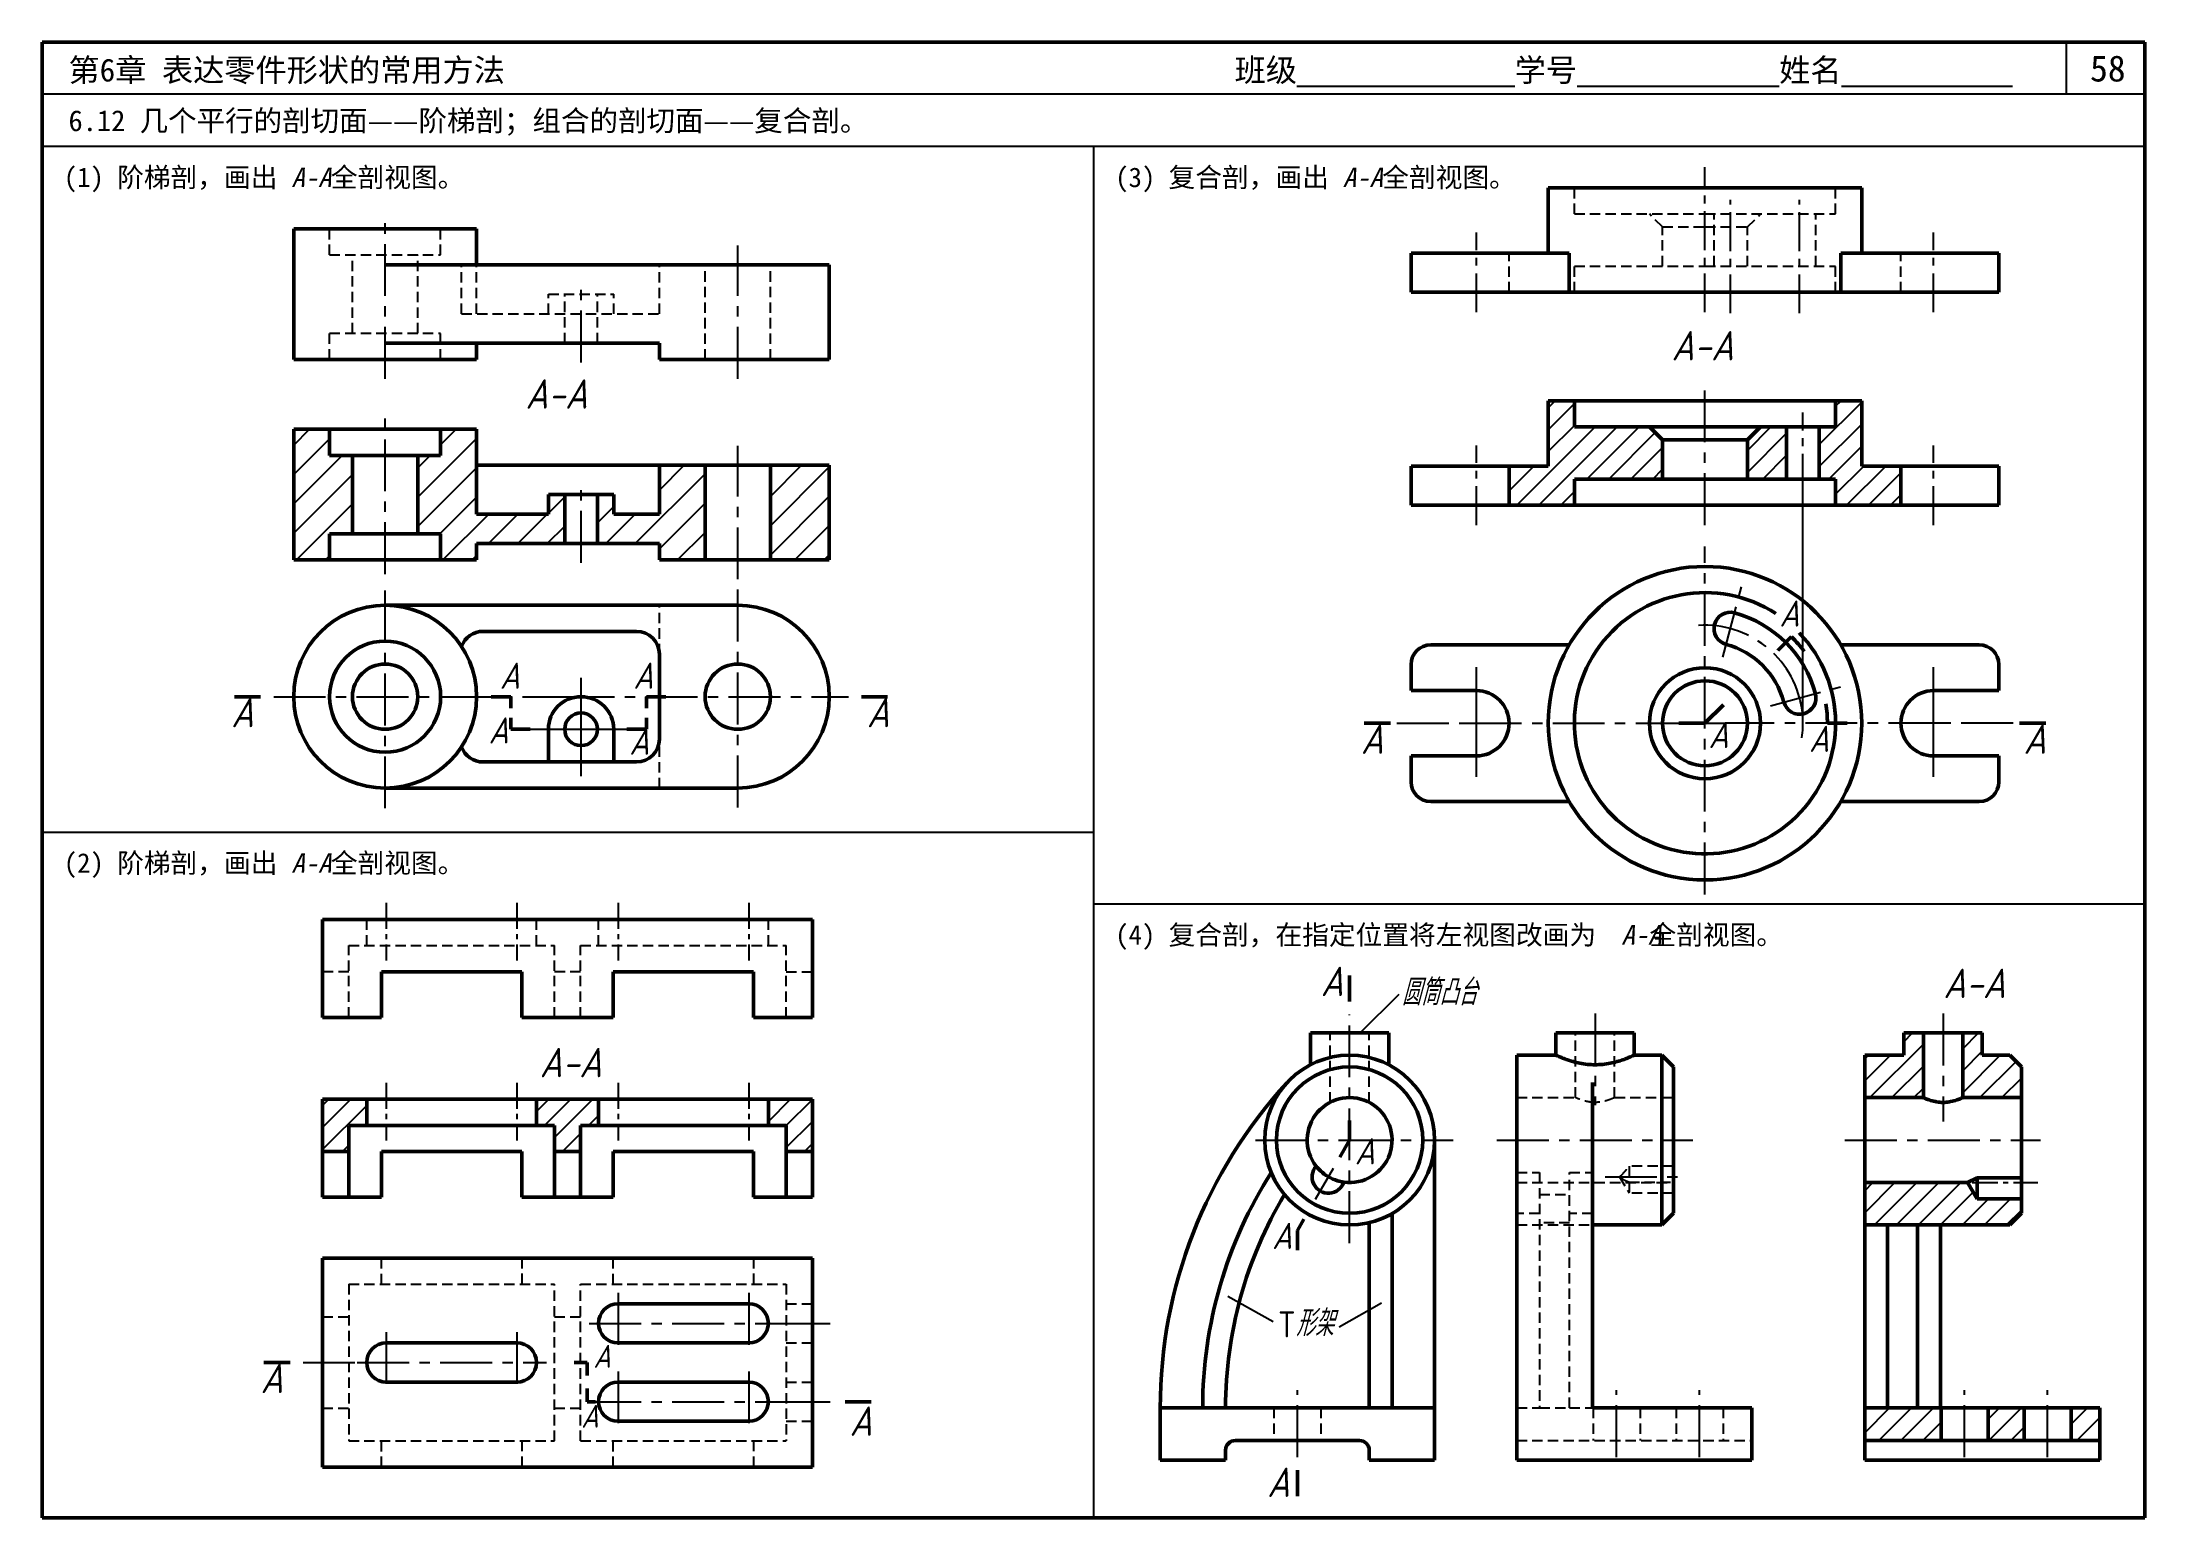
# Model space of a CAD drawing. Header units: millimetres. Extents: x 0 to 322, y 0 to 226.
import ezdxf

# ---------------------------------------------------------------- set-up
doc = ezdxf.new("R2010")
doc.units = ezdxf.units.MM
doc.header["$LTSCALE"] = 0.25
doc.linetypes.add('CENTER', pattern=[50.8, 31.75, -6.35, 6.35, -6.35])
doc.linetypes.add('HIDDEN', pattern=[9.525, 6.35, -3.175])
for name, color, linetype in [('点画线层', 7, 'CENTER'), ('答案', 1, 'Continuous'), ('细实线层', 7, 'Continuous'), ('虚线层', 7, 'HIDDEN')]:
    doc.layers.add(name, color=color, linetype=linetype)
doc.layers.add('粗实线层', color=7, linetype='Continuous', lineweight=50)
doc.styles.get("Standard").update_dxf_attribs({"font": 'gbeitc.shx', "height": 4.5, "bigfont": 'gbcbig.shx'})
doc.styles.add('宋体', font='', dxfattribs={"height": 3.5})
doc.styles.add('宋体-斜体', font='', dxfattribs={"oblique": 15, "height": 3})
doc.styles.add('直体单线', font='gbenor.shx', dxfattribs={"height": 4.5, "bigfont": 'gbcbig.shx'})
doc.styles.get('宋体').set_extended_font_data('SimSun')
doc.styles.get('宋体-斜体').set_extended_font_data('SimSun')

msp = doc.modelspace()

# ---------------------------------------------------------------- hatches: boundary and pattern name
at = {"layer": '答案'}
h = msp.add_hatch(dxfattribs=at)
h.set_pattern_fill('ANSI31', color=256, scale=0.75)
h.paths.add_polyline_path([(234.63, 159.08), (248.13, 159.08), (248.13, 165.08), (246.13, 167.08), (234.63, 167.08), (234.63, 171.08), (230.63, 171.08), (230.63, 161.08), (224.63, 161.08), (224.63, 155.08), (234.63, 155.08)])
h.paths.add_polyline_path([(267.13, 167.08), (263.13, 167.08), (261.13, 165.08), (261.13, 159.08), (267.13, 159.08)])
h.paths.add_polyline_path([(278.63, 171.08), (274.63, 171.08), (274.63, 167.08), (272.13, 167.08), (272.13, 159.08), (274.63, 159.08), (274.63, 155.08), (284.63, 155.08), (284.63, 161.08), (278.63, 161.08)])
h = msp.add_hatch(dxfattribs=at)
h.set_pattern_fill('ANSI31', color=256)
h.paths.add_polyline_path([(47.53, 162.7), (44.03, 162.7), (44.03, 166.7), (38.53, 166.7), (38.53, 146.7), (44.03, 146.7), (44.03, 150.7), (47.53, 150.7)])
h.paths.add_polyline_path([(66.53, 166.7), (61.03, 166.7), (61.03, 162.7), (57.53, 162.7), (57.53, 150.7), (61.03, 150.7), (61.03, 146.7), (66.53, 146.7), (66.53, 149.2), (80.03, 149.2), (80.03, 156.7), (77.53, 156.7), (77.53, 153.7), (66.53, 153.7)])
h.paths.add_polyline_path([(101.53, 161.2), (94.53, 161.2), (94.53, 153.7), (87.53, 153.7), (87.53, 156.7), (85.03, 156.7), (85.03, 149.2), (94.53, 149.2), (94.53, 146.7), (101.53, 146.7)])
h.paths.add_polyline_path([(120.53, 161.2), (111.53, 161.2), (111.53, 146.7), (120.53, 146.7)])
h = msp.add_hatch(dxfattribs=at)
h.set_pattern_fill('ANSI31', color=256, scale=0.75)
h.paths.add_polyline_path([(288.09, 74.26), (285.09, 74.26), (285.09, 70.86), (279.09, 70.86), (279.09, 66.67), (279.09, 64.36), (288.09, 64.36)])
h.paths.add_polyline_path([(303.09, 69.06), (301.29, 70.86), (297.09, 70.86), (297.09, 74.26), (294.09, 74.26), (294.09, 64.36), (303.09, 64.36)])
h.paths.add_polyline_path([(303.09, 48.86), (296.29, 48.86), (294.84, 51.36), (279.09, 51.36), (279.09, 44.86), (301.29, 44.86), (303.09, 46.66)])
h.paths.add_polyline_path([(290.79, 16.86), (279.09, 16.86), (279.09, 11.86), (290.79, 11.86)])
h.paths.add_polyline_path([(303.49, 16.86), (297.99, 16.86), (297.99, 11.86), (303.49, 11.86)])
h.paths.add_polyline_path([(315.09, 16.86), (310.69, 16.86), (310.69, 11.86), (315.09, 11.86)])
h = msp.add_hatch(dxfattribs=at)
h.set_pattern_fill('ANSI31', color=256, scale=0.75)
h.paths.add_polyline_path([(49.71, 64.11), (42.96, 64.11), (42.96, 56.11), (46.96, 56.11), (46.96, 60.11), (49.71, 60.11)])
h.paths.add_polyline_path([(85.21, 64.11), (75.71, 64.11), (75.71, 60.11), (78.46, 60.11), (78.46, 56.11), (82.46, 56.11), (82.46, 60.11), (85.21, 60.11)])
h.paths.add_polyline_path([(117.96, 64.11), (111.21, 64.11), (111.21, 60.11), (113.96, 60.11), (113.96, 56.11), (117.96, 56.11)])

# ---------------------------------------------------------------- linework, layer by layer
at = {"lineweight": 50}
for p, q in [((322, 226), (0, 226)), ((0, 226), (0, 0)), ((322, 0), (322, 226)), ((0, 0), (322, 0))]:
    msp.add_line(p, q, dxfattribs=at)
for p, q in [((310, 218), (310, 226)), ((322, 218), (0, 218)), ((322, 210), (0, 210)), ((161, 210), (161, 0)), ((0, 105), (161, 105)), ((322, 94), (161, 94))]:
    msp.add_line(p, q)
at = {"layer": '点画线层', "ltscale": 0.75}
for p, q in [((254.63, 184.63), (254.63, 206.84)), ((258.52, 184.46), (258.52, 201.85)), ((269.12, 184.46), (269.12, 201.85)), ((219.63, 184.63), (219.63, 196.83)), ((289.63, 184.63), (289.63, 196.83))]:
    msp.add_line(p, q, dxfattribs=at)
at = {"layer": '点画线层'}
for p, q in [((52.53, 174.43), (52.53, 199.62)), ((106.53, 174.43), (106.53, 194.85)), ((82.53, 176.95), (82.53, 189.58)), ((254.63, 152.03), (254.63, 174.25)), ((52.53, 144.52), (52.53, 168.92)), ((254.63, 95.47), (254.63, 148.77)), ((52.53, 108.67), (52.53, 142.7)), ((106.53, 108.81), (106.53, 142.7)), ((257.35, 131.83), (260.24, 142.6)), ((35.47, 125.76), (79.71, 125.76)), ((79.71, 125.76), (123.46, 125.76)), ((264.66, 124.37), (275.96, 127.4)), ((207.46, 121.69), (221.73, 121.69)), ((218.62, 121.69), (251.52, 121.69)), ((251.52, 121.69), (257.74, 121.69)), ((290.65, 121.69), (257.74, 121.69)), ((301.81, 121.69), (287.54, 121.69)), ((200.22, 42.08), (200.22, 77.08)), ((237.8, 77.23), (237.8, 63.23)), ((185.82, 57.86), (216.08, 57.86)), ((222.78, 57.86), (252.75, 57.86)), ((197.7, 53.49), (194.96, 48.75)), ((239.33, 52.23), (252, 52.23)), ((88.21, 34.45), (88.21, 24.95)), ((108.21, 34.45), (108.21, 24.95)), ((83.8, 29.8), (112.76, 29.8)), ((112.76, 29.8), (120.97, 29.8)), ((52.71, 28.45), (52.71, 18.95)), ((72.71, 28.45), (72.71, 18.95)), ((39.97, 23.8), (48.27, 23.8)), ((48.27, 23.8), (77.23, 23.8)), ((88.21, 22.45), (88.21, 12.95)), ((108.21, 22.45), (108.21, 12.95)), ((192.22, 9.31), (192.22, 19.59)), ((241.1, 9.31), (241.1, 19.59)), ((253.8, 9.31), (253.8, 19.59)), ((83.8, 17.8), (112.76, 17.8)), ((112.76, 17.8), (120.97, 17.8))]:
    msp.add_line(p, q, dxfattribs=at)
at = {"layer": '点画线层', "ltscale": 0.5}
for p, q in [((52.71, 94.18), (52.71, 85.34)), ((72.71, 94.18), (72.71, 85.34)), ((88.21, 94.18), (88.21, 85.34)), ((108.21, 94.18), (108.21, 85.34))]:
    msp.add_line(p, q, dxfattribs=at)
at = {"layer": '点画线层'}
for start, end in [(15, 99.1614), (351.4693, 15)]:
    msp.add_arc((254.63, 121.69), 15, start, end, dxfattribs=at)
at = {"layer": '答案', "lineweight": 50}
for p, q in [((278.63, 171.08), (230.63, 171.08)), ((230.63, 161.08), (230.63, 171.08)), ((234.63, 167.08), (234.63, 171.08)), ((274.63, 167.08), (274.63, 171.08)), ((278.63, 161.08), (278.63, 171.08)), ((38.53, 166.7), (66.53, 166.7)), ((38.53, 146.7), (38.53, 166.7)), ((44.03, 162.7), (44.03, 166.7)), ((61.03, 162.7), (61.03, 166.7)), ((66.53, 153.7), (66.53, 166.7)), ((234.63, 167.08), (274.63, 167.08)), ((248.13, 165.08), (246.13, 167.08)), ((248.13, 165.08), (261.13, 165.08)), ((248.13, 159.08), (248.13, 165.08)), ((261.13, 165.08), (263.13, 167.08)), ((261.13, 159.08), (261.13, 165.08)), ((267.13, 159.08), (267.13, 167.08)), ((272.13, 159.08), (272.13, 167.08)), ((44.03, 162.7), (61.03, 162.7)), ((47.53, 150.7), (47.53, 162.7)), ((57.53, 150.7), (57.53, 162.7)), ((66.53, 161.2), (120.53, 161.2)), ((94.53, 153.7), (94.53, 161.2)), ((101.53, 146.7), (101.53, 161.2)), ((111.53, 146.7), (111.53, 161.2)), ((120.53, 161.2), (120.53, 146.7)), ((209.63, 155.08), (209.63, 161.08)), ((230.63, 161.08), (209.63, 161.08)), ((224.63, 155.08), (224.63, 161.08)), ((299.63, 161.08), (278.63, 161.08)), ((284.63, 155.08), (284.63, 161.08)), ((299.63, 155.08), (299.63, 161.08)), ((234.63, 159.08), (274.63, 159.08)), ((234.63, 155.08), (234.63, 159.08)), ((274.63, 155.08), (274.63, 159.08)), ((77.53, 156.7), (87.53, 156.7)), ((77.53, 153.7), (77.53, 156.7)), ((80.03, 149.2), (80.03, 156.7)), ((85.03, 149.2), (85.03, 156.7)), ((87.53, 153.7), (87.53, 156.7)), ((209.63, 155.08), (299.63, 155.08)), ((66.53, 153.7), (77.53, 153.7)), ((87.53, 153.7), (94.53, 153.7)), ((44.03, 150.7), (61.03, 150.7)), ((44.03, 146.7), (44.03, 150.7)), ((61.03, 146.7), (61.03, 150.7)), ((66.53, 149.2), (94.53, 149.2)), ((66.53, 146.7), (66.53, 149.2)), ((94.53, 149.2), (94.53, 146.7)), ((38.53, 146.7), (66.53, 146.7)), ((48.53, 146.7), (56.53, 146.7)), ((94.53, 146.7), (120.53, 146.7)), ((297.09, 74.26), (285.09, 74.26)), ((285.09, 70.86), (285.09, 74.26)), ((288.09, 64.36), (288.09, 74.26)), ((294.09, 64.36), (294.09, 74.26)), ((297.09, 70.86), (297.09, 74.26)), ((279.09, 70.86), (279.09, 66.67)), ((279.09, 70.86), (285.09, 70.86)), ((297.09, 70.86), (301.29, 70.86)), ((303.09, 69.06), (301.29, 70.86)), ((303.09, 46.66), (303.09, 69.06)), ((279.09, 66.67), (279.09, 16.86)), ((42.96, 64.11), (42.96, 49.11)), ((42.96, 64.11), (117.96, 64.11)), ((49.71, 60.11), (49.71, 64.11)), ((75.71, 60.11), (75.71, 64.11)), ((85.21, 60.11), (85.21, 64.11)), ((111.21, 60.11), (111.21, 64.11)), ((117.96, 64.11), (117.96, 49.11)), ((279.09, 64.36), (288.09, 64.36)), ((294.09, 64.36), (303.09, 64.36)), ((46.96, 60.11), (78.46, 60.11)), ((46.96, 49.11), (46.96, 60.11)), ((78.46, 49.11), (78.46, 60.11)), ((82.46, 60.11), (113.96, 60.11)), ((82.46, 49.11), (82.46, 60.11)), ((113.96, 49.11), (113.96, 60.11)), ((46.96, 56.11), (42.96, 56.11)), ((51.96, 49.11), (51.96, 56.11)), ((51.96, 56.11), (73.46, 56.11)), ((73.46, 56.11), (73.46, 49.11)), ((82.46, 56.11), (78.46, 56.11)), ((87.46, 56.11), (87.46, 49.11)), ((108.96, 56.11), (87.46, 56.11)), ((108.96, 49.11), (108.96, 56.11)), ((113.96, 56.11), (117.96, 56.11)), ((294.84, 51.36), (296.29, 52.06)), ((296.29, 52.06), (296.29, 48.86)), ((296.29, 52.06), (303.09, 52.06)), ((42.96, 49.11), (51.96, 49.11)), ((73.46, 49.11), (87.46, 49.11)), ((108.96, 49.11), (117.96, 49.11)), ((279.09, 51.36), (294.84, 51.36)), ((294.84, 51.36), (296.29, 48.86)), ((303.09, 48.86), (296.29, 48.86)), ((303.09, 46.66), (301.29, 44.86)), ((279.09, 44.86), (301.29, 44.86)), ((282.59, 44.86), (282.59, 16.86)), ((287.19, 16.86), (287.19, 44.86)), ((290.69, 16.86), (290.69, 44.86)), ((279.09, 8.86), (279.09, 16.86)), ((279.09, 16.86), (315.09, 16.86)), ((290.79, 16.86), (290.79, 11.86)), ((297.99, 16.86), (297.99, 11.86)), ((303.49, 16.86), (303.49, 11.86)), ((310.69, 16.86), (310.69, 11.86)), ((315.09, 8.86), (315.09, 16.86)), ((279.09, 11.86), (315.09, 11.86)), ((279.09, 8.86), (315.09, 8.86))]:
    msp.add_line(p, q, dxfattribs=at)
at = {"layer": '答案', "linetype": 'CENTER', "ltscale": 0.75}
for p, q in [((269.63, 156.99), (269.63, 169.26)), ((219.63, 152.03), (219.63, 164.24)), ((289.63, 152.03), (289.63, 164.24))]:
    msp.add_line(p, q, dxfattribs=at)
at = {"layer": '答案', "linetype": 'CENTER'}
for p, q in [((106.53, 143.73), (106.53, 164.15)), ((82.53, 146.26), (82.53, 158.88)), ((291.09, 77.23), (291.09, 60.73)), ((276.07, 57.86), (306.03, 57.86)), ((294.39, 9.31), (294.39, 19.59)), ((307.09, 9.31), (307.09, 19.59))]:
    msp.add_line(p, q, dxfattribs=at)
at = {"layer": '答案'}
msp.add_line((269.63, 121.69), (269.63, 156.99), dxfattribs=at)
at = {"layer": '答案', "linetype": 'CENTER', "ltscale": 0.5}
for p, q in [((52.71, 66.63), (52.71, 57.79)), ((72.71, 66.63), (72.71, 57.79)), ((88.21, 66.63), (88.21, 57.79)), ((108.21, 66.63), (108.21, 57.79)), ((295.52, 51.36), (305.59, 51.36))]:
    msp.add_line(p, q, dxfattribs=at)
at = {"layer": '答案', "lineweight": 50}
for points, knots in [([(291.09, 63.63), (290.9, 63.63), (290.7, 63.64), (290.31, 63.68), (290.12, 63.71), (289.56, 63.82), (289.23, 63.92), (288.7, 64.1), (288.47, 64.19), (288.24, 64.29), (288.18, 64.32), (288.11, 64.35), (288.09, 64.36), (288.09, 64.36)], [0, 0, 0, 0, 0.287603, 0.287603, 0.575206, 0.575206, 1.150412, 1.150412, 1.724526, 1.724526, 2.011583, 2.011583, 2.29864, 2.29864, 2.29864, 2.29864]), ([(294.09, 64.36), (294.09, 64.36), (294.07, 64.35), (293.99, 64.32), (293.93, 64.29), (293.7, 64.19), (293.47, 64.1), (292.94, 63.92), (292.61, 63.82), (292.06, 63.71), (291.87, 63.68), (291.48, 63.64), (291.28, 63.63), (291.09, 63.63)], [6.895921, 6.895921, 6.895921, 6.895921, 7.182978, 7.182978, 7.470035, 7.470035, 8.044149, 8.044149, 8.619355, 8.619355, 8.906958, 8.906958, 9.194561, 9.194561, 9.194561, 9.194561])]:
    msp.add_open_spline(points, degree=3, knots=knots, dxfattribs=at)
at = {"layer": '粗实线层'}
for p, q in [((278.63, 203.68), (230.63, 203.68)), ((230.63, 193.68), (230.63, 203.68)), ((278.63, 193.68), (278.63, 203.68)), ((38.53, 197.4), (66.53, 197.4)), ((38.53, 177.4), (38.53, 197.4)), ((66.53, 191.9), (66.53, 197.4)), ((209.63, 187.68), (209.63, 193.68)), ((212.63, 193.68), (209.63, 193.68)), ((233.85, 193.68), (212.63, 193.68)), ((233.85, 187.68), (233.85, 193.68)), ((296.63, 193.68), (275.42, 193.68)), ((275.42, 193.68), (275.42, 187.68)), ((299.63, 193.68), (296.63, 193.68)), ((299.63, 187.68), (299.63, 193.68)), ((52.53, 191.9), (120.53, 191.9)), ((120.53, 191.9), (120.53, 177.4)), ((209.63, 187.68), (212.63, 187.68)), ((212.63, 187.68), (233.85, 187.68)), ((233.85, 187.68), (275.42, 187.68)), ((275.42, 187.68), (296.63, 187.68)), ((296.63, 187.68), (299.63, 187.68)), ((38.53, 177.4), (66.53, 177.4)), ((52.53, 179.9), (94.53, 179.9)), ((66.53, 177.4), (66.53, 179.9)), ((94.53, 179.9), (94.53, 177.4)), ((94.53, 177.4), (120.53, 177.4)), ((52.53, 139.76), (106.53, 139.76)), ((67.53, 135.76), (91.03, 135.76)), ((94.53, 119.26), (94.53, 132.26)), ((212.63, 133.69), (233.85, 133.69)), ((265.77, 132.83), (267.89, 134.95)), ((275.42, 133.69), (296.63, 133.69)), ((209.63, 126.69), (209.63, 130.69)), ((299.63, 130.69), (299.63, 126.69)), ((33.47, 125.76), (29.47, 125.76)), ((71.76, 125.76), (68.76, 125.76)), ((71.76, 124.01), (71.76, 125.76)), ((92.53, 124.01), (92.53, 125.76)), ((92.53, 125.76), (95.53, 125.76)), ((125.46, 125.76), (129.46, 125.76)), ((219.63, 126.69), (209.63, 126.69)), ((299.63, 126.69), (289.63, 126.69)), ((71.76, 120.76), (71.76, 122.51)), ((92.53, 120.76), (92.53, 122.51)), ((254.63, 121.69), (257.46, 124.52)), ((74.76, 120.76), (71.76, 120.76)), ((77.53, 120.76), (77.53, 115.76)), ((87.53, 120.76), (87.53, 115.76)), ((89.53, 120.76), (92.53, 120.76)), ((206.46, 121.69), (202.46, 121.69)), ((254.63, 121.69), (250.63, 121.69)), ((276.38, 121.69), (273.38, 121.69)), ((306.81, 121.69), (302.81, 121.69)), ((209.63, 112.69), (209.63, 116.69)), ((209.63, 116.69), (219.63, 116.69)), ((289.63, 116.69), (299.63, 116.69)), ((299.63, 116.69), (299.63, 112.69)), ((67.53, 115.76), (91.03, 115.76)), ((52.53, 111.76), (106.53, 111.76)), ((233.85, 109.69), (212.63, 109.69)), ((296.63, 109.69), (275.42, 109.69)), ((42.96, 91.65), (42.96, 76.65)), ((42.96, 91.65), (117.96, 91.65)), ((117.96, 91.65), (117.96, 76.65)), ((51.96, 76.65), (51.96, 83.65)), ((51.96, 83.65), (73.46, 83.65)), ((73.46, 83.65), (73.46, 76.65)), ((87.46, 83.65), (87.46, 76.65)), ((108.96, 83.65), (87.46, 83.65)), ((108.96, 76.65), (108.96, 83.65)), ((200.22, 79.08), (200.22, 83.08)), ((42.96, 76.65), (51.96, 76.65)), ((73.46, 76.65), (87.46, 76.65)), ((108.96, 76.65), (117.96, 76.65)), ((206.22, 74.26), (194.22, 74.26)), ((194.22, 69.4), (194.22, 74.26)), ((206.22, 69.4), (206.22, 74.26)), ((243.8, 74.26), (231.8, 74.26)), ((231.8, 70.86), (231.8, 74.26)), ((243.8, 70.86), (243.8, 74.26)), ((225.8, 70.86), (225.8, 66.67)), ((225.8, 70.86), (231.8, 70.86)), ((243.8, 70.86), (248, 70.86)), ((249.8, 69.06), (248, 70.86)), ((248, 44.86), (248, 70.86)), ((249.8, 46.66), (249.8, 69.06)), ((225.8, 66.67), (225.8, 16.86)), ((237.4, 16.86), (237.4, 66.67)), ((200.22, 57.86), (200.22, 60.86)), ((200.22, 57.86), (198.72, 55.27)), ((213.22, 57.86), (213.22, 16.86)), ((193.22, 45.74), (192.22, 44.01)), ((203.22, 16.86), (203.22, 45.21)), ((206.72, 16.86), (206.72, 46.61)), ((249.8, 46.66), (248, 44.86)), ((192.22, 41.01), (192.22, 44.01)), ((237.4, 44.86), (248, 44.86)), ((42.96, 39.8), (117.96, 39.8)), ((42.96, 39.8), (42.96, 7.8)), ((117.96, 39.8), (117.96, 7.8)), ((88.21, 32.8), (108.21, 32.8)), ((52.71, 26.8), (72.71, 26.8)), ((88.21, 26.8), (108.21, 26.8)), ((37.97, 23.8), (33.97, 23.8)), ((83.46, 23.8), (81.46, 23.8)), ((83.46, 23.8), (83.46, 21.8)), ((52.71, 20.8), (72.71, 20.8)), ((83.46, 19.8), (83.46, 17.8)), ((88.21, 20.8), (108.21, 20.8)), ((83.46, 17.8), (84.76, 17.8)), ((126.97, 17.8), (122.97, 17.8)), ((171.22, 8.86), (171.22, 16.86)), ((171.22, 16.86), (213.22, 16.86)), ((213.22, 16.86), (213.22, 8.86)), ((225.8, 8.86), (225.8, 16.86)), ((237.4, 16.86), (261.8, 16.86)), ((261.8, 8.86), (261.8, 16.86)), ((88.21, 14.8), (108.21, 14.8)), ((181.22, 10.36), (181.22, 8.86)), ((201.72, 11.86), (182.72, 11.86)), ((203.22, 8.86), (203.22, 10.36)), ((42.96, 7.8), (117.96, 7.8)), ((181.22, 8.86), (171.22, 8.86)), ((192.22, 7.31), (192.22, 3.31)), ((213.22, 8.86), (203.22, 8.86)), ((225.8, 8.86), (261.8, 8.86))]:
    msp.add_line(p, q, dxfattribs=at)
for centre, radius in [((254.63, 121.69), 24), ((52.53, 125.76), 14), ((52.53, 125.76), 8.5), ((52.53, 125.76), 5), ((106.53, 125.76), 5), ((254.63, 121.69), 8.5), ((254.63, 121.69), 6.5), ((82.53, 120.76), 2.5), ((200.22, 57.86), 13), ((200.22, 57.86), 11.2)]:
    msp.add_circle(centre, radius, dxfattribs=at)
for centre, radius, start, end in [((254.63, 121.69), 20, 57.0955, 43.763), ((106.53, 125.76), 14, 270, 90), ((258.52, 136.18), 2.5, 75, 255), ((254.63, 121.69), 17.5, 15, 75), ((67.53, 132.26), 3.5, 90, 160.2879), ((91.03, 132.26), 3.5, 360, 90), ((212.63, 130.69), 3, 90, 180), ((254.63, 121.69), 12.5, 15, 75), ((254.63, 121.69), 18.75, 35.8327, 45), ((296.63, 130.69), 3, 0, 90), ((82.53, 120.76), 5, 0, 180), ((219.63, 121.69), 5, 270, 90), ((269.12, 125.57), 2.5, 195, 15), ((289.63, 121.69), 5, 90, 270), ((254.63, 121.69), 18.75, 0, 9.1673), ((91.03, 119.26), 3.5, 270, 360), ((67.53, 119.26), 3.5, 199.7121, 270), ((212.63, 112.69), 3, 180, 270), ((296.63, 112.69), 3, 270, 0), ((244.75, 16.86), 73.53, 137.3642, 180), ((200.22, 57.86), 6.5, 262.175, 217.825), ((244.75, 16.86), 67.03, 147.5041, 180), ((196.97, 52.23), 2.5, 138.9125, 341.0875), ((244.75, 16.86), 63.53, 149.0714, 180), ((88.21, 29.8), 3, 90, 270), ((108.21, 29.8), 3, 270, 90), ((52.71, 23.8), 3, 90, 270), ((72.71, 23.8), 3, 270, 90), ((88.21, 17.8), 3, 90, 270), ((108.21, 17.8), 3, 270, 90), ((182.72, 10.36), 1.5, 90, 180), ((201.72, 10.36), 1.5, 0, 90)]:
    msp.add_arc(centre, radius, start, end, dxfattribs=at)
for points, knots in [([(237.8, 69.4), (237.42, 69.4), (237.02, 69.42), (236.24, 69.49), (235.86, 69.55), (235.12, 69.7), (234.77, 69.78), (234.12, 69.97), (233.82, 70.06), (233.3, 70.24), (233.05, 70.34), (232.61, 70.51), (232.42, 70.59), (232.11, 70.72), (231.99, 70.78), (231.84, 70.85), (231.8, 70.86), (231.8, 70.86)], [0, 0, 0, 0, 0.575206, 0.575206, 1.150412, 1.150412, 1.725618, 1.725618, 2.300825, 2.300825, 2.874939, 2.874939, 3.449053, 3.449053, 4.023167, 4.023167, 4.597281, 4.597281, 4.597281, 4.597281]), ([(243.8, 70.86), (243.8, 70.86), (243.77, 70.85), (243.61, 70.78), (243.49, 70.72), (243.18, 70.59), (242.99, 70.51), (242.56, 70.34), (242.31, 70.24), (241.78, 70.06), (241.48, 69.97), (240.83, 69.78), (240.48, 69.7), (239.75, 69.55), (239.36, 69.49), (238.58, 69.42), (238.19, 69.4), (237.8, 69.4)], [13.791842, 13.791842, 13.791842, 13.791842, 14.365956, 14.365956, 14.94007, 14.94007, 15.514184, 15.514184, 16.088298, 16.088298, 16.663504, 16.663504, 17.23871, 17.23871, 17.813916, 17.813916, 18.389122, 18.389122, 18.389122, 18.389122]), ([(196.97, 52.23), (196.54, 52.48), (196.13, 52.78), (195.52, 53.36), (195.29, 53.61), (195.09, 53.88)], [0, 0, 0, 0, 0.852803, 0.852803, 1.399768, 1.399768, 1.399768, 1.399768]), ([(199.34, 51.42), (199, 51.47), (198.68, 51.54), (197.87, 51.78), (197.4, 51.99), (196.97, 52.23)], [2.011443, 2.011443, 2.011443, 2.011443, 2.558408, 2.558408, 3.411211, 3.411211, 3.411211, 3.411211])]:
    msp.add_open_spline(points, degree=3, knots=knots, dxfattribs=at)
at = {"layer": '细实线层'}
for p, q in [((250.63, 155.08), (258.63, 155.08)), ((219.63, 113.48), (219.63, 130.3)), ((289.63, 113.48), (289.63, 130.3)), ((82.53, 113.61), (82.53, 128.64)), ((74.76, 120.76), (90.23, 120.76)), ((201.84, 74.26), (207.81, 80.23)), ((42.96, 64.11), (42.96, 49.11)), ((42.96, 64.11), (117.96, 64.11)), ((117.96, 64.11), (117.96, 49.11)), ((42.96, 49.11), (51.96, 49.11)), ((108.96, 49.11), (117.96, 49.11)), ((188.49, 30.03), (181.59, 33.91)), ((198.64, 29.28), (205.12, 32.94))]:
    msp.add_line(p, q, dxfattribs=at)
at = {"layer": '虚线层'}
for p, q in [((234.63, 199.68), (234.63, 203.68)), ((274.63, 199.68), (274.63, 203.68)), ((234.63, 199.68), (254.63, 199.68)), ((248.13, 197.68), (246.13, 199.68)), ((254.63, 199.68), (274.63, 199.68)), ((256.02, 191.68), (256.02, 199.68)), ((261.13, 197.68), (263.13, 199.68)), ((271.62, 191.68), (271.62, 199.68)), ((44.03, 193.4), (44.03, 197.4)), ((61.03, 193.4), (61.03, 197.4)), ((248.13, 197.68), (254.63, 197.68)), ((248.13, 191.68), (248.13, 197.68)), ((254.63, 197.68), (261.13, 197.68)), ((261.13, 191.68), (261.13, 197.68)), ((44.03, 193.4), (61.03, 193.4)), ((47.53, 181.4), (47.53, 193.4)), ((57.53, 181.4), (57.53, 193.4)), ((224.63, 187.68), (224.63, 193.68)), ((284.63, 187.68), (284.63, 193.68)), ((64.23, 184.4), (64.23, 191.9)), ((66.53, 184.4), (66.53, 191.9)), ((94.53, 184.4), (94.53, 191.9)), ((101.53, 177.4), (101.53, 191.9)), ((111.53, 177.4), (111.53, 191.9)), ((234.63, 191.68), (254.63, 191.68)), ((234.63, 187.68), (234.63, 191.68)), ((254.63, 191.68), (274.63, 191.68)), ((274.63, 187.68), (274.63, 191.68)), ((77.53, 187.4), (87.53, 187.4)), ((77.53, 184.4), (77.53, 187.4)), ((80.03, 179.9), (80.03, 187.4)), ((85.03, 179.9), (85.03, 187.4)), ((87.53, 184.4), (87.53, 187.4)), ((64.23, 184.4), (94.53, 184.4)), ((44.03, 181.4), (61.03, 181.4)), ((44.03, 177.4), (44.03, 181.4)), ((61.03, 177.4), (61.03, 181.4)), ((94.53, 132.26), (94.53, 139.76)), ((94.53, 111.76), (94.53, 119.26)), ((49.71, 87.65), (49.71, 91.65)), ((75.71, 87.65), (75.71, 91.65)), ((85.21, 87.65), (85.21, 91.65)), ((111.21, 87.65), (111.21, 91.65)), ((46.96, 87.65), (78.46, 87.65)), ((46.96, 76.65), (46.96, 87.65)), ((78.46, 76.65), (78.46, 87.65)), ((82.46, 87.65), (113.96, 87.65)), ((82.46, 76.65), (82.46, 87.65)), ((113.96, 76.65), (113.96, 87.65)), ((46.96, 83.65), (42.96, 83.65)), ((82.46, 83.65), (78.46, 83.65)), ((113.96, 83.65), (117.96, 83.65)), ((197.22, 63.63), (197.22, 74.26)), ((203.22, 63.63), (203.22, 74.26)), ((234.8, 64.36), (234.8, 74.26)), ((240.8, 64.36), (240.8, 74.26)), ((225.8, 64.36), (234.8, 64.36)), ((240.8, 64.36), (249.8, 64.36)), ((225.8, 52.88), (229.3, 52.88)), ((229.3, 52.88), (229.3, 16.86)), ((233.9, 16.86), (233.9, 52.88)), ((233.9, 52.88), (237.4, 52.88)), ((241.56, 52.23), (243, 49.73)), ((249.8, 53.88), (243, 53.88)), ((243, 53.88), (243, 49.73)), ((225.8, 51.36), (249.8, 51.36)), ((229.3, 49.52), (233.9, 49.52)), ((243, 51.42), (249.8, 51.42)), ((249.8, 49.73), (243, 49.73)), ((229.3, 46.61), (225.8, 46.61)), ((233.9, 45.21), (229.3, 45.21)), ((237.4, 46.61), (233.9, 46.61)), ((225.8, 44.86), (237.4, 44.86)), ((51.96, 35.8), (51.96, 39.8)), ((73.46, 39.8), (73.46, 35.8)), ((87.46, 35.8), (87.46, 39.8)), ((108.96, 39.8), (108.96, 35.8)), ((46.96, 35.8), (78.46, 35.8)), ((46.96, 35.8), (46.96, 11.8)), ((78.46, 11.8), (78.46, 35.8)), ((82.46, 35.8), (113.96, 35.8)), ((82.46, 11.8), (82.46, 35.8)), ((113.96, 35.8), (113.96, 11.8)), ((113.96, 32.8), (117.96, 32.8)), ((42.96, 30.8), (46.96, 30.8)), ((78.46, 30.8), (82.46, 30.8)), ((113.96, 26.8), (117.96, 26.8)), ((113.96, 20.8), (117.96, 20.8)), ((42.96, 16.8), (46.96, 16.8)), ((78.46, 16.8), (82.46, 16.8)), ((188.62, 16.86), (188.62, 11.86)), ((195.82, 16.86), (195.82, 11.86)), ((225.8, 16.86), (229.3, 16.86)), ((229.3, 16.86), (233.9, 16.86)), ((233.9, 16.86), (237.4, 16.86)), ((237.5, 16.86), (237.5, 11.86)), ((244.7, 16.86), (244.7, 11.86)), ((250.2, 16.86), (250.2, 11.86)), ((257.4, 16.86), (257.4, 11.86)), ((113.96, 14.8), (117.96, 14.8)), ((46.96, 11.8), (78.46, 11.8)), ((51.96, 7.8), (51.96, 11.8)), ((73.46, 11.8), (73.46, 7.8)), ((82.46, 11.8), (113.96, 11.8)), ((87.46, 7.8), (87.46, 11.8)), ((108.96, 11.8), (108.96, 7.8)), ((225.8, 11.86), (261.8, 11.86))]:
    msp.add_line(p, q, dxfattribs=at)
for points, knots in [([(237.8, 63.63), (237.61, 63.63), (237.41, 63.64), (237.02, 63.68), (236.83, 63.71), (236.28, 63.82), (235.94, 63.92), (235.42, 64.1), (235.19, 64.19), (234.96, 64.29), (234.9, 64.32), (234.82, 64.35), (234.8, 64.36), (234.8, 64.36)], [0, 0, 0, 0, 0.287603, 0.287603, 0.575206, 0.575206, 1.150412, 1.150412, 1.724526, 1.724526, 2.011583, 2.011583, 2.29864, 2.29864, 2.29864, 2.29864]), ([(240.8, 64.36), (240.8, 64.36), (240.78, 64.35), (240.71, 64.32), (240.65, 64.29), (240.42, 64.19), (240.19, 64.1), (239.66, 63.92), (239.33, 63.82), (238.77, 63.71), (238.58, 63.68), (238.19, 63.64), (237.99, 63.63), (237.8, 63.63)], [6.895921, 6.895921, 6.895921, 6.895921, 7.182978, 7.182978, 7.470035, 7.470035, 8.044149, 8.044149, 8.619355, 8.619355, 8.906958, 8.906958, 9.194561, 9.194561, 9.194561, 9.194561]), ([(241.56, 52.23), (241.84, 52.48), (242.14, 52.78), (242.62, 53.36), (242.81, 53.61), (243, 53.88)], [0, 0, 0, 0, 0.852803, 0.852803, 1.399768, 1.399768, 1.399768, 1.399768]), ([(243, 51.42), (242.81, 51.47), (242.62, 51.54), (242.14, 51.78), (241.84, 51.99), (241.56, 52.23)], [2.011443, 2.011443, 2.011443, 2.011443, 2.558408, 2.558408, 3.411211, 3.411211, 3.411211, 3.411211])]:
    msp.add_open_spline(points, degree=3, knots=knots, dxfattribs=at)

# ---------------------------------------------------------------- texts
at = {"style": '宋体'}
for s, height, p in [('第6章 表达零件形状的常用方法', 3.5, (4.05, 219.96)), ('班级%%U              %%U学号%%U             %%U姓名%%U           ', 3.5, (182.61, 219.96)), ('58', 4, (313.6, 219.96)), ('6.12 几个平行的剖切面——阶梯剖；组合的剖切面——复合剖。', 3.2, (4.05, 212.36)), ('(1) 阶梯剖，画出    全剖视图。', 3, (3.33, 203.79)), ('(3) 复合剖，画出    全剖视图。', 3, (164.33, 203.79)), ('(2) 阶梯剖，画出    全剖视图。', 3, (3.33, 98.79)), ('(4) 复合剖，在指定位置将左视图改画为    全剖视图。', 3, (164.33, 87.79))]:
    msp.add_text(s, height=height, dxfattribs=at).set_placement(p)
at = {"style": '宋体-斜体', "oblique": 15}
for p in [(38.17, 203.79), (199.17, 203.79), (38.17, 98.79), (241.83, 87.79)]:
    msp.add_text('A-A', height=3, dxfattribs=at).set_placement(p)
at = {"layer": '细实线层'}
for s, height, p in [('A-A', 4.5, (249.51, 177.25)), ('A-A', 4.5, (74.02, 169.86)), ('A', 4, (266.03, 136.49)), ('A', 4, (70.1, 126.97)), ('A', 4, (90.53, 126.97)), ('A', 4.5, (28.96, 121.08)), ('A', 4.5, (126.3, 121.08)), ('A', 4, (68.37, 118.59)), ('A', 4, (89.91, 116.86)), ('A', 4.5, (201.95, 117.01)), ('A', 4, (255.18, 117.89)), ('A', 4, (270.57, 117.3)), ('A', 4.5, (303.41, 117.01)), ('A', 4.5, (195.8, 79.91)), ('A-A', 4.5, (291.13, 79.61)), ('圆筒凸台', 4, (208.2, 78.51)), ('A-A', 4.5, (76.2, 67.48)), ('A', 4, (201.02, 54.15)), ('A', 4, (188.35, 41.19)), ('形架', 4, (191.98, 27.84)), ('A', 3.5, (84.42, 23)), ('A', 4.5, (33.46, 19.12)), ('A', 3.5, (82.55, 13.82)), ('A', 4.5, (123.66, 12.58)), ('A', 4.5, (187.6, 3.21))]:
    msp.add_text(s, height=height, dxfattribs=at).set_placement(p)
at = {"layer": '细实线层', "lineweight": 30, "style": '直体单线'}
msp.add_text('T', height=4, dxfattribs=at).set_placement((189.26, 27.65))

doc.saveas('drawing.dxf')
